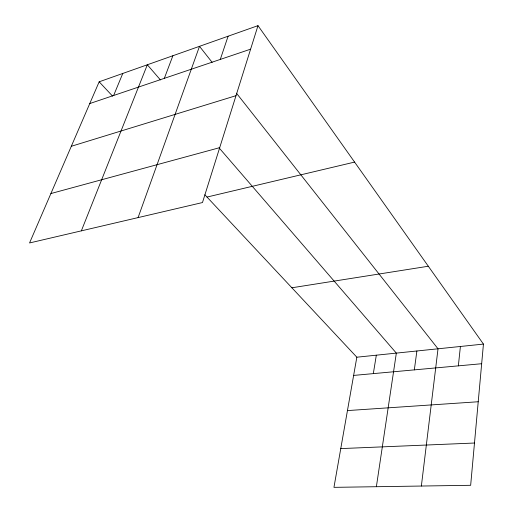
<?xml version="1.0" encoding="UTF-8"?>
<svg xmlns="http://www.w3.org/2000/svg" width="513" height="513" viewBox="0 0 513 513"><rect width="100%" height="100%" fill="white"/><g stroke="black" fill="none" stroke-linecap="round" stroke-linejoin="round"><path stroke-width="0.77" d="M257.988 25.65L202.475 202.552L29.555 242.957L99.163 81.804L257.988 25.65L483.445 344.095L470.658 485.298L333.95 487.35L356.836 357.202L204.873 194.78M458.346 365.859L460.405 346.48M421.365 486.035L438.019 348.795L236.487 93.231M414.331 369.873L416.889 350.988M376.375 486.715L396.337 353.111L219.147 147.93M373.323 373.618L376.324 355.188M220.289 59.418L228.105 36.211M138.08 217.602L199.506 46.324L212.145 62.362M164.333 78.342L172.887 55.737M81.349 230.856L147.334 64.773L160.428 79.938M113.629 95.489L122.78 73.455M89.762 103.562L250.613 49.165M71.313 146.282L236.018 95.674M50.89 193.555L219.705 147.648M207.008 197.063L354.586 162.089M291.884 287.78L428.323 266.234M356.836 357.202L483.445 344.095M353.637 375.42L481.669 363.723M347.455 410.586L478.225 401.75M340.767 448.599L474.487 443.027M99.163 81.804L112.565 96.123"/></g></svg>
